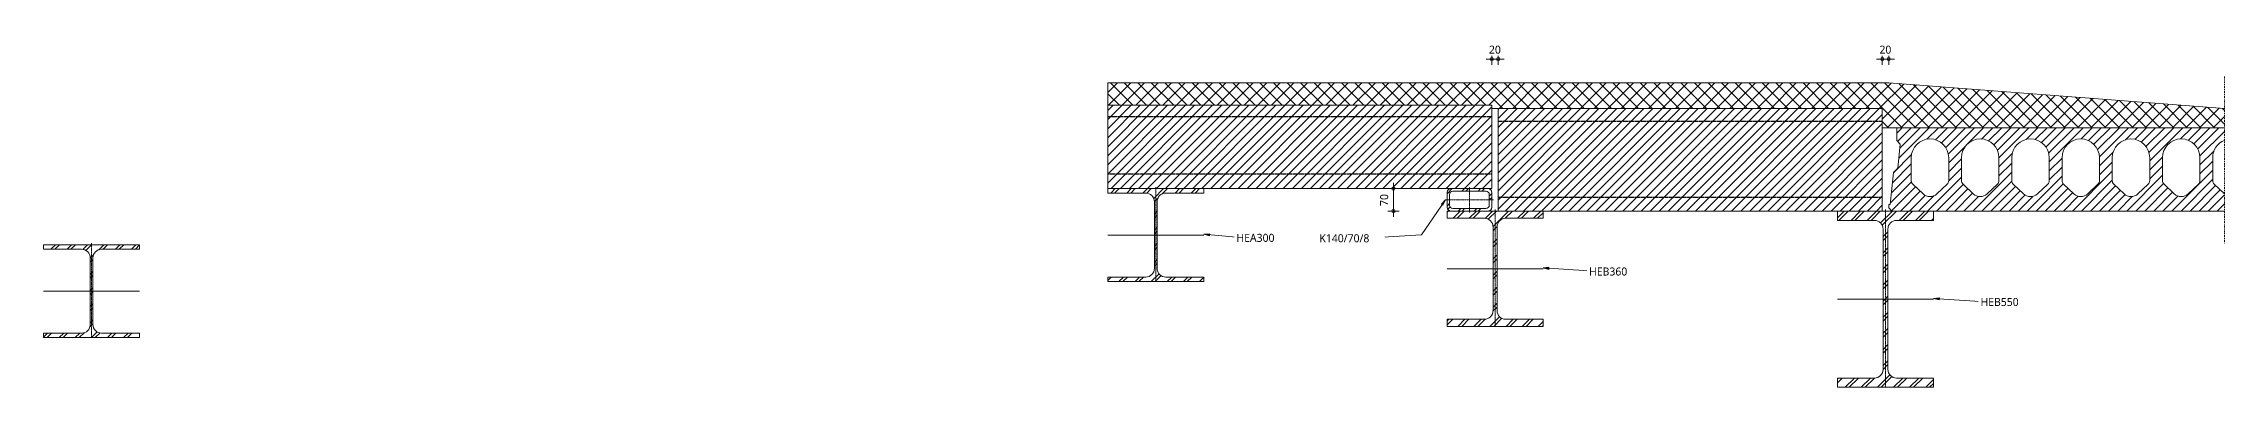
# Model space of a CAD drawing. Header units: millimetres. Extents: x -14163 to 55687, y -143 to 37302.
# Drawn here: x -14163 to -7349, y 10728 to 11800 of the extents above; entities that cross this region are included whole.
import ezdxf

# ---------------------------------------------------------------- set-up
doc = ezdxf.new("R2010")
doc.units = ezdxf.units.MM
for name, pattern in [('MV_center', [15, 6, -3, 3, -3]), ('MV_hartlijn_staal', [6.6, 5, -0.8, 0, -0.8]), ('MV_hidden', [3.75, 2.5, -1.25])]:
    doc.linetypes.add(name, pattern=pattern)
for name, color, linetype, lineweight in [('A-ANNO-DIMS', 211, 'Continuous', 13), ('A-ANNO-DIMS-10', 211, 'Continuous', 13), ('A-DETL', 90, 'Continuous', 13), ('A-DETL-GENF', 92, 'Continuous', 18), ('A-DETL-IDEN', 3, 'Continuous', 18)]:
    doc.layers.add(name, color=color, linetype=linetype, lineweight=lineweight)
doc.styles.add('Segoe UI_3', font='segoeui.ttf', dxfattribs={"height": 25})
doc.dimstyles.new('2_5_mm', dxfattribs={"dimscale": 304.8, "dimtxt": 26.184099, "dimasz": 0.032808, "dimexe": 0.059055, "dimexo": 0.0625, "dimgap": 0.029528, "dimtad": 1, "dimdec": 0, "dimzin": 0, "dimdsep": 46, "dimtxsty": 'Segoe UI_3', "dimblk1": 'DOTBLANK', "dimblk2": 'DOTBLANK', "dimsah": 1, "dimcen": 0.09, "dimdle": 0.059055, "dimazin": 0, "dimtfac": 1, "dimtdec": 4, "dimtix": 1, "dimtmove": 0, "dimatfit": 3, "dimfxl": 0.059055, "dimfxlon": 1, "dimtvp": 1, "dimtfill": 1, "dimtolj": 1, "dimtzin": 0, "dimarcsym": 2})
pattern_1 = [(45, (0, 0), (-14.142136, 14.142136), [])]

# ---------------------------------------------------------------- blocks, each defined once
blk = doc.blocks.new('28 Staalprofielen- IPE_HEA_HEB 2d - HEB550-3530638-Details Constructie')
at = {"layer": 'A-DETL-GENF', "lineweight": 13}
h = blk.add_hatch(dxfattribs=at)
h.set_pattern_fill('FP_246', color=256, style=0, pattern_type=2)
h.set_pattern_definition([(45, (8407.99, -11002.864), (-25.14472, 25.14472), []), (45, (8407.99, -10964.764), (-25.14472, 25.14472), [])])
h.paths.add_polyline_path([(-150, -275), (150, -275), (150, -246), (34.5, -246), (27.5, -245.1), (21, -242.4), (15.4, -238.1), (11.1, -232.5), (8.4, -226), (7.5, -219), (7.5, 219), (8.4, 226), (11.1, 232.5), (15.4, 238.1), (21, 242.4), (27.5, 245.1), (34.5, 246), (150, 246), (150, 275), (-150, 275), (-150, 246), (-34.5, 246), (-27.5, 245.1), (-21, 242.4), (-15.4, 238.1), (-11.1, 232.5), (-8.4, 226), (-7.5, 219), (-7.5, -219), (-8.4, -226), (-11.1, -232.5), (-15.4, -238.1), (-21, -242.4), (-27.5, -245.1), (-34.5, -246), (-150, -246)])
at = {"layer": 'A-DETL-GENF'}
for p, q in [((20, 275), (-150, 275)), ((-150, 275), (-150, 246)), ((20, 275), (-150, 275)), ((-150, 275), (-150, 246)), ((150, 246), (150, 275)), ((150, 275), (150, 246)), ((-150, 246), (-34.5, 246)), ((-150, 246), (-34.5, 246)), ((-7.5, 219), (-7.5, -219)), ((-7.5, 219), (-7.5, -219)), ((7.5, -219), (7.5, 219)), ((7.5, 219), (7.5, -219)), ((34.5, 246), (150, 246)), ((150, 246), (34.5, 246)), ((-150, 0), (150, 0)), ((-34.5, -246), (-150, -246)), ((-150, -246), (-150, -275)), ((-150, -275), (-150, -246)), ((-150, -246), (-34.5, -246)), ((150, -246), (34.5, -246)), ((150, -246), (34.5, -246)), ((150, -275), (150, -246)), ((150, -275), (150, -246)), ((-150, -275), (150, -275)), ((150, -275), (-150, -275))]:
    blk.add_line(p, q, dxfattribs=at)
at = {"layer": 'A-DETL-GENF', "linetype": 'MV_hartlijn_staal', "lineweight": 13}
blk.add_line((0, 280), (0, -275), dxfattribs=at)
at = {"layer": 'A-DETL-GENF'}
for centre, start, end in [((-34.5, 219), 0, 90), ((-34.5, 219), 360, 90), ((34.5, 219), 90, 180), ((34.5, 219), 90, 180), ((-34.5, -219), 270, 0), ((-34.5, -219), 270, 0), ((34.5, -219), 180, 270), ((34.5, -219), 180, 270)]:
    blk.add_arc(centre, 27, start, end, dxfattribs=at)
blk = doc.blocks.new('28 Staalprofielen- IPE_HEA_HEB 2d - HEB360-3530646-Details Constructie')
at = {"layer": 'A-DETL-GENF', "lineweight": 13}
h = blk.add_hatch(dxfattribs=at)
h.set_pattern_fill('FP_247', color=256, style=0, pattern_type=2)
h.set_pattern_definition([(45, (9627.99, -11097.864), (-25.14472, 25.14472), []), (45, (9627.99, -11059.764), (-25.14472, 25.14472), [])])
h.paths.add_polyline_path([(-150, -180), (150, -180), (150, -157.5), (33.2, -157.5), (26.3, -156.6), (19.7, -153.9), (14.2, -149.6), (9.9, -144), (7.2, -137.5), (6.2, -130.5), (6.2, 130.5), (7.2, 137.5), (9.9, 144), (14.2, 149.6), (19.7, 153.9), (26.3, 156.6), (33.2, 157.5), (150, 157.5), (150, 180), (-150, 180), (-150, 157.5), (-33.3, 157.5), (-26.3, 156.6), (-19.8, 153.9), (-14.2, 149.6), (-9.9, 144), (-7.2, 137.5), (-6.3, 130.5), (-6.3, -130.5), (-7.2, -137.5), (-9.9, -144), (-14.2, -149.6), (-19.8, -153.9), (-26.3, -156.6), (-33.3, -157.5), (-150, -157.5)])
at = {"layer": 'A-DETL-GENF'}
for p, q in [((-138, 180), (-150, 180)), ((-150, 180), (-150, 157.5)), ((-138, 180), (-150, 180)), ((-150, 180), (-150, 157.5)), ((-150, 157.5), (-33.3, 157.5)), ((-150, 157.5), (-33.3, 157.5)), ((150, 180), (-22, 180)), ((150, 180), (-22, 180)), ((33.2, 157.5), (150, 157.5)), ((150, 157.5), (33.2, 157.5)), ((150, 157.5), (150, 180)), ((150, 180), (150, 157.5)), ((-6.3, 130.5), (-6.3, -130.5)), ((-6.3, 130.5), (-6.3, -130.5)), ((6.2, -130.5), (6.2, 130.5)), ((6.2, 130.5), (6.2, -130.5)), ((-150, 0), (150, 0)), ((-33.3, -157.5), (-150, -157.5)), ((-150, -157.5), (-150, -180)), ((-150, -180), (-150, -157.5)), ((-150, -157.5), (-33.3, -157.5)), ((-150, -180), (150, -180)), ((150, -180), (-150, -180)), ((150, -157.5), (33.2, -157.5)), ((150, -157.5), (33.2, -157.5)), ((150, -180), (150, -157.5)), ((150, -180), (150, -157.5))]:
    blk.add_line(p, q, dxfattribs=at)
at = {"layer": 'A-DETL-GENF', "linetype": 'MV_hartlijn_staal', "lineweight": 13}
blk.add_line((0, 185), (0, -180), dxfattribs=at)
at = {"layer": 'A-DETL-GENF'}
for centre, start, end in [((-33.3, 130.5), 0, 90), ((-33.3, 130.5), 360, 90), ((33.2, 130.5), 90, 180), ((33.2, 130.5), 90, 180), ((-33.3, -130.5), 270, 0), ((-33.3, -130.5), 270, 0), ((33.2, -130.5), 180, 270), ((33.2, -130.5), 180, 270)]:
    blk.add_arc(centre, 27, start, end, dxfattribs=at)
blk = doc.blocks.new('28 Staalprofielen- IPE_HEA_HEB 2d - HEA300-3530700-Details Constructie')
at = {"layer": 'A-DETL-GENF', "lineweight": 13}
h = blk.add_hatch(dxfattribs=at)
h.set_pattern_fill('FP_248', color=256, style=0, pattern_type=2)
h.set_pattern_definition([(45, (14012.99, -11027.864), (-25.14472, 25.14472), []), (45, (14012.99, -10989.764), (-25.14472, 25.14472), [])])
h.paths.add_polyline_path([(-150, -145), (150, -145), (150, -131), (31.2, -131), (24.3, -130.1), (17.7, -127.4), (12.2, -123.1), (7.9, -117.5), (5.2, -111), (4.2, -104), (4.2, 104), (5.2, 111), (7.9, 117.5), (12.2, 123.1), (17.7, 127.4), (24.3, 130.1), (31.2, 131), (150, 131), (150, 145), (-150, 145), (-150, 131), (-31.3, 131), (-24.3, 130.1), (-17.8, 127.4), (-12.2, 123.1), (-7.9, 117.5), (-5.2, 111), (-4.3, 104), (-4.3, -104), (-5.2, -111), (-7.9, -117.5), (-12.2, -123.1), (-17.8, -127.4), (-24.3, -130.1), (-31.3, -131), (-150, -131)])
at = {"layer": 'A-DETL-GENF'}
for p, q in [((150, 145), (-150, 145)), ((-150, 145), (-150, 131)), ((150, 145), (-150, 145)), ((-150, 145), (-150, 131)), ((150, 131), (150, 145)), ((150, 145), (150, 131)), ((-150, 131), (-31.3, 131)), ((-150, 131), (-31.3, 131)), ((-4.3, 104), (-4.3, -104)), ((-4.3, 104), (-4.3, -104)), ((4.2, -104), (4.2, 104)), ((4.2, 104), (4.2, -104)), ((31.2, 131), (150, 131)), ((150, 131), (31.2, 131)), ((-150, 0), (150, 0)), ((-31.3, -131), (-150, -131)), ((-150, -131), (-150, -145)), ((-150, -145), (-150, -131)), ((-150, -131), (-31.3, -131)), ((150, -131), (31.2, -131)), ((150, -131), (31.2, -131)), ((150, -145), (150, -131)), ((150, -145), (150, -131)), ((-150, -145), (150, -145)), ((150, -145), (-150, -145))]:
    blk.add_line(p, q, dxfattribs=at)
at = {"layer": 'A-DETL-GENF', "linetype": 'MV_hartlijn_staal', "lineweight": 13}
blk.add_line((0, 150), (0, -145), dxfattribs=at)
at = {"layer": 'A-DETL-GENF'}
for centre, start, end in [((-31.3, 104), 0, 90), ((-31.3, 104), 360, 90), ((31.2, 104), 90, 180), ((31.2, 104), 90, 180), ((-31.3, -104), 270, 0), ((-31.3, -104), 270, 0), ((31.2, -104), 180, 270), ((31.2, -104), 180, 270)]:
    blk.add_arc(centre, 27, start, end, dxfattribs=at)
blk = doc.blocks.new('23 VBI kanaalplaat - KPV260-3537658-Details Constructie')
at = {"layer": 'A-DETL-GENF', "lineweight": 5}
h = blk.add_hatch(dxfattribs=at)
h.set_pattern_fill('FP_249', color=256, style=0, pattern_type=2)
h.set_pattern_definition([(45, (8397.991, -11277.864), (-14.142136, 14.142136), [])])
h.paths.add_polyline_path([(1048.8, 0), (1048.8, 54), (1017.2, 83.7), (1015.2, 86), (1013.7, 88.6), (1012.8, 91.6), (1012.5, 94.6), (1012.5, 166.5), (1013, 174.2), (1014.5, 181.6), (1017, 188.9), (1020.3, 195.8), (1024.6, 202.1), (1029.6, 207.9), (1035.4, 212.9), (1041.7, 217.2), (1048.8, 220.6), (1048.8, 260), (25, 260), (25, 220), (35.9, 208.5), (28.4, 133.9), (15, 120.5), (5, 20), (0, 20), (0, 10), (10, 0), (948.6, 0)])
h.paths.add_polyline_path([(757, 45), (749.1, 46), (741.8, 48.9), (735.3, 53.6), (703.2, 83.7), (701.2, 86), (699.7, 88.6), (698.8, 91.6), (698.5, 94.6), (698.5, 166.5), (699, 174.2), (700.5, 181.6), (703, 188.9), (706.3, 195.8), (710.6, 202.1), (715.6, 207.9), (721.4, 212.9), (727.7, 217.2), (734.6, 220.5), (741.9, 223), (749.4, 224.5), (757, 225), (764.6, 224.5), (772.1, 223), (779.4, 220.5), (786.2, 217.2), (792.6, 212.9), (798.4, 207.9), (803.4, 202.1), (807.7, 195.8), (811, 188.9), (813.5, 181.6), (815, 174.2), (815.5, 166.5), (815.5, 94.6), (815.2, 91.6), (814.3, 88.6), (812.8, 86), (810.8, 83.7), (778.7, 53.6), (772.2, 48.9), (764.9, 46)])
h.paths.add_polyline_path([(600, 45), (592.1, 46), (584.8, 48.9), (578.3, 53.6), (546.2, 83.7), (544.2, 86), (542.7, 88.6), (541.8, 91.6), (541.5, 94.6), (541.5, 166.5), (542, 174.2), (543.5, 181.6), (546, 188.9), (549.3, 195.8), (553.6, 202.1), (558.6, 207.9), (564.4, 212.9), (570.7, 217.2), (577.6, 220.5), (584.9, 223), (592.4, 224.5), (600, 225), (607.6, 224.5), (615.1, 223), (622.4, 220.5), (629.2, 217.2), (635.6, 212.9), (641.4, 207.9), (646.4, 202.1), (650.7, 195.8), (654, 188.9), (656.5, 181.6), (658, 174.2), (658.5, 166.5), (658.5, 94.6), (658.2, 91.6), (657.3, 88.6), (655.8, 86), (653.8, 83.7), (621.7, 53.6), (615.2, 48.9), (607.9, 46)])
h.paths.add_polyline_path([(914, 45), (906.1, 46), (898.8, 48.9), (892.3, 53.6), (860.2, 83.7), (858.2, 86), (856.7, 88.6), (855.8, 91.6), (855.5, 94.6), (855.5, 166.5), (856, 174.2), (857.5, 181.6), (860, 188.9), (863.3, 195.8), (867.6, 202.1), (872.6, 207.9), (878.4, 212.9), (884.7, 217.2), (891.6, 220.5), (898.9, 223), (906.4, 224.5), (914, 225), (921.6, 224.5), (929.1, 223), (936.4, 220.5), (943.2, 217.2), (949.6, 212.9), (955.4, 207.9), (960.4, 202.1), (964.7, 195.8), (968, 188.9), (970.5, 181.6), (972, 174.2), (972.5, 166.5), (972.5, 94.6), (972.2, 91.6), (971.3, 88.6), (969.8, 86), (967.8, 83.7), (935.7, 53.6), (929.2, 48.9), (921.9, 46)])
h.paths.add_polyline_path([(443, 45), (435.1, 46), (427.8, 48.9), (421.3, 53.6), (389.2, 83.7), (387.2, 86), (385.7, 88.6), (384.8, 91.6), (384.5, 94.6), (384.5, 166.5), (385, 174.2), (386.5, 181.6), (389, 188.9), (392.3, 195.8), (396.6, 202.1), (401.6, 207.9), (407.4, 212.9), (413.7, 217.2), (420.6, 220.5), (427.9, 223), (435.4, 224.5), (443, 225), (450.6, 224.5), (458.1, 223), (465.4, 220.5), (472.2, 217.2), (478.6, 212.9), (484.4, 207.9), (489.4, 202.1), (493.7, 195.8), (497, 188.9), (499.5, 181.6), (501, 174.2), (501.5, 166.5), (501.5, 94.6), (501.2, 91.6), (500.3, 88.6), (498.8, 86), (496.8, 83.7), (464.7, 53.6), (458.2, 48.9), (450.9, 46)])
h.paths.add_polyline_path([(129, 45), (121.1, 46), (113.8, 48.9), (107.3, 53.6), (75.2, 83.7), (73.2, 86), (71.7, 88.6), (70.8, 91.6), (70.5, 94.6), (70.5, 166.5), (71, 174.2), (72.5, 181.6), (75, 188.9), (78.3, 195.8), (82.6, 202.1), (87.6, 207.9), (93.4, 212.9), (99.7, 217.2), (106.6, 220.5), (113.9, 223), (121.4, 224.5), (129, 225), (136.6, 224.5), (144.1, 223), (151.4, 220.5), (158.2, 217.2), (164.6, 212.9), (170.4, 207.9), (175.4, 202.1), (179.7, 195.8), (183, 188.9), (185.5, 181.6), (187, 174.2), (187.5, 166.5), (187.5, 94.6), (187.2, 91.6), (186.3, 88.6), (184.8, 86), (182.8, 83.7), (150.7, 53.6), (144.2, 48.9), (136.9, 46)])
h.paths.add_polyline_path([(286, 45), (278.1, 46), (270.8, 48.9), (264.3, 53.6), (232.2, 83.7), (230.2, 86), (228.7, 88.6), (227.8, 91.6), (227.5, 94.6), (227.5, 166.5), (228, 174.2), (229.5, 181.6), (232, 188.9), (235.3, 195.8), (239.6, 202.1), (244.6, 207.9), (250.4, 212.9), (256.7, 217.2), (263.6, 220.5), (270.9, 223), (278.4, 224.5), (286, 225), (293.6, 224.5), (301.1, 223), (308.4, 220.5), (315.2, 217.2), (321.6, 212.9), (327.4, 207.9), (332.4, 202.1), (336.7, 195.8), (340, 188.9), (342.5, 181.6), (344, 174.2), (344.5, 166.5), (344.5, 94.6), (344.2, 91.6), (343.3, 88.6), (341.8, 86), (339.8, 83.7), (307.7, 53.6), (301.2, 48.9), (293.9, 46)])
at = {"layer": 'A-DETL-GENF'}
for p, q in [((1048.8, 260), (25, 260)), ((25, 260), (25, 220)), ((25, 220), (35.9, 208.5)), ((35.9, 208.5), (28.4, 133.9)), ((70.5, 94.6), (70.5, 166.5)), ((187.5, 166.5), (187.5, 94.6)), ((227.5, 94.6), (227.5, 166.5)), ((344.5, 166.5), (344.5, 94.6)), ((384.5, 94.6), (384.5, 166.5)), ((501.5, 166.5), (501.5, 94.6)), ((541.5, 94.6), (541.5, 166.5)), ((658.5, 166.5), (658.5, 94.6)), ((698.5, 94.6), (698.5, 166.5)), ((815.5, 166.5), (815.5, 94.6)), ((855.5, 94.6), (855.5, 166.5)), ((972.5, 166.5), (972.5, 94.6)), ((1012.5, 94.6), (1012.5, 166.5)), ((15, 120.5), (5, 20)), ((28.4, 133.9), (15, 120.5)), ((107.3, 53.6), (75.2, 83.7)), ((182.8, 83.7), (150.7, 53.6)), ((264.3, 53.6), (232.2, 83.7)), ((339.8, 83.7), (307.7, 53.6)), ((421.3, 53.6), (389.2, 83.7)), ((496.8, 83.7), (464.7, 53.6)), ((578.3, 53.6), (546.2, 83.7)), ((653.8, 83.7), (621.7, 53.6)), ((735.3, 53.6), (703.2, 83.7)), ((810.8, 83.7), (778.7, 53.6)), ((892.3, 53.6), (860.2, 83.7)), ((967.8, 83.7), (935.7, 53.6)), ((1048.8, 54), (1017.2, 83.7)), ((5, 20), (0, 20)), ((0, 20), (0, 10)), ((0, 10), (10, 0)), ((10, 0), (1048.8, 0))]:
    blk.add_line(p, q, dxfattribs=at)
for centre, radius, start, end in [((129, 166.5), 58.5, 0, 180), ((286, 166.5), 58.5, 0, 180), ((443, 166.5), 58.5, 0, 180), ((600, 166.5), 58.5, 0, 180), ((757, 166.5), 58.5, 0, 180), ((914, 166.5), 58.5, 0, 180), ((1071, 166.5), 58.5, 112.27147, 180), ((85.5, 94.6), 15, 180, 226.84158), ((172.5, 94.6), 15, 313.15842, 360), ((242.5, 94.6), 15, 180, 226.84158), ((329.5, 94.6), 15, 313.15842, 360), ((399.5, 94.6), 15, 180, 226.84158), ((486.5, 94.6), 15, 313.15842, 0), ((556.5, 94.6), 15, 180, 226.84158), ((643.5, 94.6), 15, 313.15842, 0), ((713.5, 94.6), 15, 180, 226.84158), ((800.5, 94.6), 15, 313.15842, 0), ((870.5, 94.6), 15, 180, 226.84158), ((957.5, 94.6), 15, 313.15842, 0), ((1027.5, 94.6), 15, 180, 226.84158), ((129, 76.7), 31.7, 226.84158, 313.15842), ((286, 76.7), 31.7, 226.84158, 313.15842), ((443, 76.7), 31.7, 226.84158, 313.15842), ((600, 76.7), 31.7, 226.84158, 313.15842), ((757, 76.7), 31.7, 226.84158, 313.15842), ((914, 76.7), 31.7, 226.84158, 313.15842)]:
    blk.add_arc(centre, radius, start, end, dxfattribs=at)
blk = doc.blocks.new('28 Staalprofielen- IPE_HEA_HEB 2d - HEA300-V142-Details Constructie')
at = {"layer": 'A-DETL-GENF', "lineweight": 13}
h = blk.add_hatch(dxfattribs=at)
h.set_pattern_fill('FP_250', color=256, style=0, pattern_type=2)
h.set_pattern_definition([(45, (10687.99, -11202.864), (-25.14472, 25.14472), []), (45, (10687.99, -11164.764), (-25.14472, 25.14472), [])])
h.paths.add_polyline_path([(-150, -145), (150, -145), (150, -131), (31.2, -131), (24.3, -130.1), (17.7, -127.4), (12.2, -123.1), (7.9, -117.5), (5.2, -111), (4.2, -104), (4.2, 104), (5.2, 111), (7.9, 117.5), (12.2, 123.1), (17.7, 127.4), (24.3, 130.1), (31.2, 131), (150, 131), (150, 145), (-150, 145), (-150, 131), (-31.3, 131), (-24.3, 130.1), (-17.8, 127.4), (-12.2, 123.1), (-7.9, 117.5), (-5.2, 111), (-4.3, 104), (-4.3, -104), (-5.2, -111), (-7.9, -117.5), (-12.2, -123.1), (-17.8, -127.4), (-24.3, -130.1), (-31.3, -131), (-150, -131)])
at = {"layer": 'A-DETL-GENF'}
for p, q in [((150, 145), (-150, 145)), ((-150, 145), (-150, 131)), ((150, 145), (-150, 145)), ((-150, 145), (-150, 131)), ((150, 131), (150, 145)), ((150, 145), (150, 131)), ((-150, 131), (-31.3, 131)), ((-150, 131), (-31.3, 131)), ((-4.3, 104), (-4.3, -104)), ((-4.3, 104), (-4.3, -104)), ((4.2, -104), (4.2, 104)), ((4.2, 104), (4.2, -104)), ((31.2, 131), (150, 131)), ((150, 131), (31.2, 131)), ((-150, 0), (150, 0)), ((-31.3, -131), (-150, -131)), ((-150, -131), (-150, -145)), ((-150, -145), (-150, -131)), ((-150, -131), (-31.3, -131)), ((150, -131), (31.2, -131)), ((150, -131), (31.2, -131)), ((150, -145), (150, -131)), ((150, -145), (150, -131)), ((-150, -145), (150, -145)), ((150, -145), (-150, -145))]:
    blk.add_line(p, q, dxfattribs=at)
at = {"layer": 'A-DETL-GENF', "linetype": 'MV_hartlijn_staal', "lineweight": 13}
blk.add_line((0, 150), (0, -145), dxfattribs=at)
at = {"layer": 'A-DETL-GENF'}
for centre, start, end in [((-31.3, 104), 0, 90), ((-31.3, 104), 360, 90), ((31.2, 104), 90, 180), ((31.2, 104), 90, 180), ((-31.3, -104), 270, 0), ((-31.3, -104), 270, 0), ((31.2, -104), 180, 270), ((31.2, -104), 180, 270)]:
    blk.add_arc(centre, 27, start, end, dxfattribs=at)
blk = doc.blocks.new('28 Staalprofielen- koker RHS-2d - K140_70_8-3531649-Details Constructie')
at = {"layer": 'A-DETL-GENF', "lineweight": 13}
h = blk.add_hatch(dxfattribs=at)
h.set_pattern_fill('FP_257', color=256, style=0, pattern_type=2)
h.set_pattern_definition([(45, (9707.99, -11312.864), (-25.14472, 25.14472), []), (45, (9707.99, -11274.764), (-25.14472, 25.14472), [])])
h.paths.add_polyline_path([(-58, -35), (58, -35), (61.1, -34.6), (64, -33.4), (66.5, -31.5), (68.4, -29), (69.6, -26.1), (70, -23), (70, 23), (69.6, 26.1), (68.4, 29), (66.5, 31.5), (64, 33.4), (61.1, 34.6), (58, 35), (-58, 35), (-61.1, 34.6), (-64, 33.4), (-66.5, 31.5), (-68.4, 29), (-69.6, 26), (-70, 23), (-70, -23), (-69.6, -26.1), (-68.4, -29), (-66.5, -31.5), (-64, -33.4), (-61.1, -34.6)])
h.paths.add_polyline_path([(-51.5, -27), (-54.2, -26.6), (-56.8, -25.6), (-58.9, -23.9), (-60.6, -21.7), (-61.6, -19.2), (-62, -16.5), (-62, 16.5), (-61.6, 19.2), (-60.6, 21.8), (-58.9, 23.9), (-56.8, 25.6), (-54.2, 26.6), (-51.5, 27), (51.5, 27), (54.2, 26.6), (56.7, 25.6), (58.9, 23.9), (60.6, 21.8), (61.6, 19.2), (62, 16.5), (62, -16.5), (61.6, -19.2), (60.6, -21.7), (58.9, -23.9), (56.7, -25.6), (54.2, -26.6), (51.5, -27)])
at = {"layer": 'A-DETL-GENF', "linetype": 'MV_hartlijn_staal', "lineweight": 13}
for p, q in [((-75, 0), (75, 0)), ((0, -40), (0, 40))]:
    blk.add_line(p, q, dxfattribs=at)
at = {"layer": 'A-DETL-GENF'}
for p, q in [((-70, 23), (-70, -23)), ((-70, -23), (-70, 23)), ((-62, -16.5), (-62, 16.5)), ((-62, -16.5), (-62, 16.5)), ((58, 35), (-58, 35)), ((-58, 35), (58, 35)), ((-51.5, 27), (51.5, 27)), ((-51.5, 27), (51.5, 27)), ((62, 16.5), (62, -16.5)), ((62, 16.5), (62, -16.5)), ((70, -23), (70, 23)), ((70, 23), (70, -23)), ((-58, -35), (58, -35)), ((58, -35), (-58, -35)), ((51.5, -27), (-51.5, -27)), ((51.5, -27), (-51.5, -27))]:
    blk.add_line(p, q, dxfattribs=at)
for centre, radius, start, end in [((-58, 23), 12, 90, 180), ((-58, 23), 12, 90, 180), ((-51.5, 16.5), 10.5, 90, 180), ((-51.5, 16.5), 10.5, 90, 180), ((51.5, 16.5), 10.5, 360, 90), ((51.5, 16.5), 10.5, 360, 90), ((58, 23), 12, 360, 90), ((58, 23), 12, 360, 90), ((-58, -23), 12, 180, 270), ((-58, -23), 12, 180, 270), ((-51.5, -16.5), 10.5, 180, 270), ((-51.5, -16.5), 10.5, 180, 270), ((51.5, -16.5), 10.5, 270, 0), ((51.5, -16.5), 10.5, 270, 360), ((58, -23), 12, 270, 0), ((58, -23), 12, 270, 0)]:
    blk.add_arc(centre, radius, start, end, dxfattribs=at)
blk = doc.blocks.new('NLRS_00_DI_maskeer - Type 1-4234385-Details Constructie')
at = {"layer": 'A-DETL-GENF', "linetype": 'MV_center'}
blk.add_line((-100, 0), (419.7, 0), dxfattribs=at)
blk = doc.blocks.new('DIMBLOCK343-Details Constructie')
at = {"layer": 'A-ANNO-DIMS-10'}
for p, q in [((-9656, 11752.3), (-9600, 11752.3)), ((-9638, 11752.3), (-9638, 11770.3)), ((-9638, 11752.3), (-9638, 11734.3)), ((-9618, 11752.3), (-9618, 11770.3)), ((-9618, 11752.3), (-9618, 11734.3))]:
    blk.add_line(p, q, dxfattribs=at)
for centre in [(-9638, 11752.3), (-9618, 11752.3)]:
    blk.add_circle(centre, 5, dxfattribs=at)
at = {"layer": 'A-ANNO-DIMS-10', "color": 0, "insert": (-9647, 11794), "char_height": 25, "width": 45.703, "attachment_point": 1, "line_spacing_factor": 1.142579, "style": 'Segoe UI_3', "bg_fill": 3, "box_fill_scale": 1.25, "bg_fill_color": 9, "bg_fill_true_color": 13158600, "bg_fill_transparency": 0}
blk.add_mtext('20', dxfattribs=at)
blk = doc.blocks.new('_DotBlank')
at = {"color": 0, "linetype": 'ByBlock', "lineweight": -2}
blk.add_line((-0.5, 0), (-1, 0), dxfattribs=at)
blk.add_circle((0, 0), 0.5, dxfattribs=at)
blk = doc.blocks.new('DIMBLOCK344-Details Constructie')
at = {"layer": 'A-ANNO-DIMS-10'}
for p, q in [((-8436, 11752.3), (-8380, 11752.3)), ((-8418, 11752.3), (-8418, 11770.3)), ((-8418, 11752.3), (-8418, 11734.3)), ((-8398, 11752.3), (-8398, 11770.3)), ((-8398, 11752.3), (-8398, 11734.3))]:
    blk.add_line(p, q, dxfattribs=at)
for centre in [(-8418, 11752.3), (-8398, 11752.3)]:
    blk.add_circle(centre, 5, dxfattribs=at)
at = {"layer": 'A-ANNO-DIMS-10', "color": 0, "insert": (-8427, 11794), "char_height": 25, "width": 45.703, "attachment_point": 1, "line_spacing_factor": 1.142579, "style": 'Segoe UI_3', "bg_fill": 3, "box_fill_scale": 1.25, "bg_fill_color": 9, "bg_fill_true_color": 13158600, "bg_fill_transparency": 0}
blk.add_mtext('20', dxfattribs=at)
blk = doc.blocks.new('DIMBLOCK345-Details Constructie')
at = {"layer": 'A-ANNO-DIMS-10'}
for p, q in [((-9945.4, 11347.9), (-9963.4, 11347.9)), ((-9945.4, 11365.9), (-9945.4, 11259.9)), ((-9945.4, 11347.9), (-9927.4, 11347.9)), ((-9945.4, 11277.9), (-9963.4, 11277.9)), ((-9945.4, 11277.9), (-9927.4, 11277.9))]:
    blk.add_line(p, q, dxfattribs=at)
for centre in [(-9945.4, 11347.9), (-9945.4, 11277.9)]:
    blk.add_circle(centre, 5, dxfattribs=at)
at = {"layer": 'A-ANNO-DIMS-10', "color": 0, "insert": (-9987, 11293.8), "char_height": 25, "width": 45.703, "attachment_point": 1, "rotation": 90, "line_spacing_factor": 1.142579, "style": 'Segoe UI_3', "bg_fill": 3, "box_fill_scale": 1.25, "bg_fill_color": 9, "bg_fill_true_color": 13158600, "bg_fill_transparency": 0}
blk.add_mtext('70', dxfattribs=at)

msp = doc.modelspace()

# ---------------------------------------------------------------- hatches: boundary and pattern name
at = {"layer": 'A-DETL-GENF', "lineweight": 13}
h = msp.add_hatch(dxfattribs=at)
h.set_pattern_fill('FP_143', color=254, style=0, pattern_type=2)
h.set_pattern_definition([(45, (0, 0), (-21.213203, 21.213203), []), (135, (0, 0), (-21.213203, -21.213203), [])])
h.paths.add_polyline_path([(-7349.2, 11537.9), (-7349.2, 11597.5), (-8398, 11677.9), (-10838, 11677.9), (-10838, 11607.9), (-9638, 11607.9), (-9638, 11597.9), (-8418, 11597.9), (-8418, 11537.9), (-7449.4, 11537.9)])
h = msp.add_hatch(dxfattribs=at)
h.set_pattern_fill('FP_152', color=250, style=0, pattern_type=2)
h.set_pattern_definition(pattern_1)
h.paths.add_polyline_path([(-9762.2, 11347.9), (-9638, 11347.9), (-9638, 11607.9), (-10838, 11607.9), (-10838, 11347.9), (-9764.7, 11347.9)])
h = msp.add_hatch(dxfattribs=at)
h.set_pattern_fill('FP_152', color=250, style=0, pattern_type=2)
h.set_pattern_definition(pattern_1)
h.paths.add_polyline_path([(-8418, 11277.9), (-8418, 11597.9), (-9618, 11597.9), (-9618, 11277.9), (-8442.5, 11277.9)])
at = {"layer": 'A-DETL-IDEN'}
for points in [[(-9783, 11312.9), (-9795.8, 11299.8), (-9790.6, 11296.2)], [(-10538, 11205.4), (-10520.4, 11200.5), (-10519.8, 11206.9)], [(-9478, 11100.4), (-9460.2, 11096), (-9459.8, 11102.4)], [(-8258, 11005.4), (-8240.2, 11001), (-8239.8, 11007.4)]]:
    msp.add_hatch(color=256, dxfattribs=at).paths.add_polyline_path(points)

# ---------------------------------------------------------------- linework, layer by layer
at = {"layer": 'A-DETL', "lineweight": 18}
for p, q in [((-8398, 11677.9), (-10838, 11677.9)), ((-10838, 11677.9), (-10838, 11607.9)), ((-7349.2, 11597.5), (-8398, 11677.9)), ((-9638, 11607.9), (-10838, 11607.9)), ((-10838, 11607.9), (-10838, 11347.9)), ((-9638, 11347.9), (-9638, 11607.9)), ((-9638, 11597.9), (-8418, 11597.9)), ((-9618, 11597.9), (-9618, 11277.9)), ((-8418, 11597.9), (-8418, 11537.9)), ((-8418, 11277.9), (-8418, 11537.9)), ((-8418, 11537.9), (-8373, 11537.9)), ((-10538, 11347.9), (-9766, 11347.9)), ((-9650, 11347.9), (-9638, 11347.9)), ((-9478, 11277.9), (-8558, 11277.9))]:
    msp.add_line(p, q, dxfattribs=at)
at = {"layer": 'A-DETL', "linetype": 'MV_hidden', "lineweight": 25}
for p, q in [((-10838, 11572.9), (-9638, 11572.9)), ((-9618, 11557.9), (-8418, 11557.9)), ((-9638, 11392.9), (-10838, 11392.9)), ((-9618, 11320.9), (-8418, 11320.9))]:
    msp.add_line(p, q, dxfattribs=at)
at = {"layer": 'A-DETL-IDEN'}
for p, q in [((-9783, 11312.9), (-9857.7, 11204)), ((-9783, 11312.9), (-9795.8, 11299.8)), ((-9790.6, 11296.2), (-9783, 11312.9)), ((-9795.8, 11299.8), (-9790.6, 11296.2)), ((-10519.8, 11206.9), (-10538, 11205.4)), ((-10538, 11205.4), (-10520.4, 11200.5)), ((-10538, 11205.4), (-10437, 11196)), ((-10520.4, 11200.5), (-10519.8, 11206.9)), ((-9857.7, 11204), (-10012.8, 11194.7)), ((-9459.8, 11102.4), (-9478, 11100.4)), ((-9478, 11100.4), (-9460.2, 11096)), ((-9478, 11100.4), (-9335.1, 11091)), ((-9460.2, 11096), (-9459.8, 11102.4)), ((-8239.8, 11007.4), (-8258, 11005.4)), ((-8258, 11005.4), (-8240.2, 11001)), ((-8258, 11005.4), (-8112.2, 10996)), ((-8240.2, 11001), (-8239.8, 11007.4))]:
    msp.add_line(p, q, dxfattribs=at)

# ---------------------------------------------------------------- block references
at = {"layer": 'A-DETL-GENF', "linetype": 'MV_center', "rotation": 270}
msp.add_blockref('NLRS_00_DI_maskeer - Type 1-4234385-Details Constructie', (-7349.2, 11597.5), dxfattribs=at)
at = {"layer": 'A-DETL-GENF'}
for name, p in [('23 VBI kanaalplaat - KPV260-3537658-Details Constructie', (-8398, 11277.9)), ('28 Staalprofielen- IPE_HEA_HEB 2d - HEA300-V142-Details Constructie', (-10688, 11202.9)), ('28 Staalprofielen- IPE_HEA_HEB 2d - HEB360-3530646-Details Constructie', (-9628, 11097.9)), ('28 Staalprofielen- IPE_HEA_HEB 2d - HEB550-3530638-Details Constructie', (-8408, 11002.9)), ('28 Staalprofielen- IPE_HEA_HEB 2d - HEA300-3530700-Details Constructie', (-14013, 11027.9))]:
    msp.add_blockref(name, p, dxfattribs=at)
at = {"layer": 'A-DETL-GENF', "linetype": 'MV_hartlijn_staal', "lineweight": 13}
msp.add_blockref('28 Staalprofielen- koker RHS-2d - K140_70_8-3531649-Details Constructie', (-9708, 11312.9), dxfattribs=at)

# ---------------------------------------------------------------- dimensions: what is measured, and where the dimension line sits
at = {"layer": 'A-ANNO-DIMS'}
for base, p1, p2, picture, middle in [((-9618, 11752.3), (-9638, 11734.3), (-9618, 11734.3), 'DIMBLOCK343-Details Constructie', (-9628, 11774.3)), ((-8398, 11752.3), (-8418, 11734.3), (-8398, 11734.3), 'DIMBLOCK344-Details Constructie', (-8408, 11774.3))]:
    dim = msp.add_linear_dim(base=base, p1=p1, p2=p2, dimstyle='2_5_mm', override={"dimpost": '<>', "dimfxl": 20}, dxfattribs=at)
    dim.commit()
    dim.dimension.update_dxf_attribs({"geometry": picture, "text_midpoint": middle})

# ---------------------------------------------------------------- next in the draw order: texts
at = {"layer": 'A-DETL-IDEN', "lineweight": 13, "char_height": 25, "attachment_point": 1, "style": 'Segoe UI_3', "bg_fill": 3, "box_fill_scale": 1.25, "bg_fill_color": 9, "bg_fill_true_color": 13158600, "bg_fill_transparency": 0}
for s, insert, width in [('HEA300', (-10436, 11206.8), 149.114), ('K140/70/8', (-10176.8, 11205.5), 198.017), ('HEB360', (-9334.1, 11101.8), 145.907), ('HEB550', (-8111.2, 11006.8), 145.907)]:
    msp.add_mtext(s, dxfattribs=dict(at, insert=insert, width=width))

# ---------------------------------------------------------------- next in the draw order: dimensions: what is measured, and where the dimension line sits
at = {"layer": 'A-ANNO-DIMS'}
dim = msp.add_linear_dim(base=(-9945.4, 11277.9), p1=(-9927.4, 11347.9), p2=(-9927.4, 11277.9), angle=90, dimstyle='2_5_mm', override={"dimpost": '<>', "dimfxl": 70.000004}, dxfattribs=at)
dim.commit()
dim.dimension.update_dxf_attribs({"geometry": 'DIMBLOCK345-Details Constructie', "text_midpoint": (-9967.3, 11312.9)})

doc.saveas('drawing.dxf')
